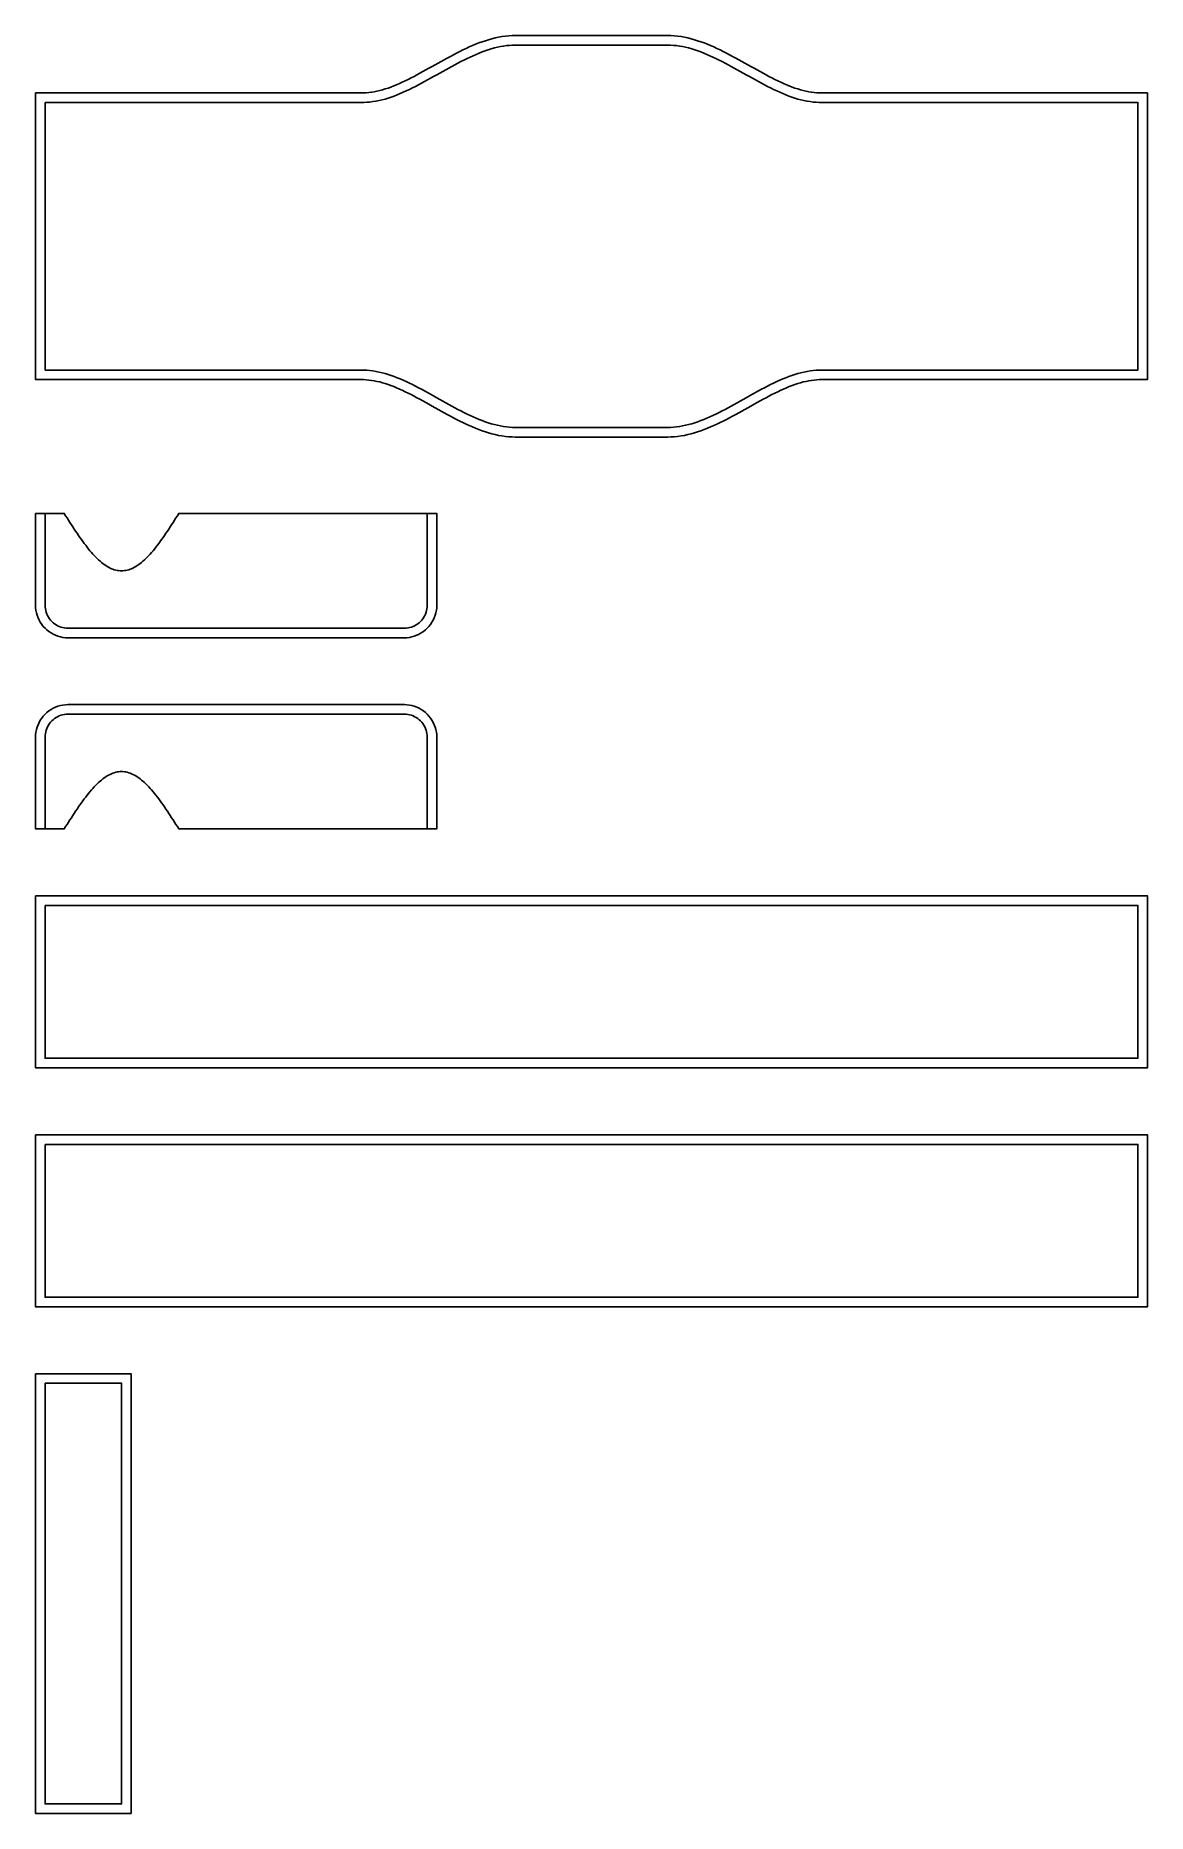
# Model space of a CAD drawing. Extents: x -0.2 to 28.9, y -46.2 to 0.2.
import ezdxf

# ---------------------------------------------------------------- set-up
doc = ezdxf.new("R2010")
doc.units = 0
doc.header["$MEASUREMENT"] = 0

msp = doc.modelspace()

# ---------------------------------------------------------------- linework, layer by layer
at = {"layer": '1_CUT'}
msp.add_lwpolyline([(-0.25, -1.25), (0.079, -1.25), (0.159, -1.25), (0.238, -1.25), (0.318, -1.25), (0.397, -1.25), (0.477, -1.25), (0.556, -1.25), (0.636, -1.25), (0.715, -1.25), (0.794, -1.25), (0.874, -1.25), (0.953, -1.25), (1.033, -1.25), (1.112, -1.25), (1.192, -1.25), (1.271, -1.25), (1.351, -1.25), (1.43, -1.25), (1.509, -1.25), (1.589, -1.25), (1.668, -1.25), (1.748, -1.25), (1.827, -1.25), (1.907, -1.25), (1.986, -1.25), (2.066, -1.25), (2.145, -1.25), (2.224, -1.25), (2.304, -1.25), (2.383, -1.25), (2.463, -1.25), (2.542, -1.25), (2.622, -1.25), (2.701, -1.25), (2.781, -1.25), (2.86, -1.25), (2.939, -1.25), (3.019, -1.25), (3.098, -1.25), (3.178, -1.25), (3.257, -1.25), (3.337, -1.25), (3.416, -1.25), (3.496, -1.25), (3.575, -1.25), (3.654, -1.25), (3.734, -1.25), (3.813, -1.25), (3.893, -1.25), (3.972, -1.25), (4.052, -1.25), (4.131, -1.25), (4.211, -1.25), (4.29, -1.25), (4.369, -1.25), (4.449, -1.25), (4.528, -1.25), (4.608, -1.25), (4.687, -1.25), (4.767, -1.25), (4.846, -1.25), (4.926, -1.25), (5.005, -1.25), (5.084, -1.25), (5.164, -1.25), (5.243, -1.25), (5.323, -1.25), (5.402, -1.25), (5.482, -1.25), (5.561, -1.25), (5.641, -1.25), (5.72, -1.25), (5.799, -1.25), (5.879, -1.25), (5.958, -1.25), (6.038, -1.25), (6.117, -1.25), (6.197, -1.25), (6.276, -1.25), (6.356, -1.25), (6.435, -1.25), (6.514, -1.25), (6.594, -1.25), (6.673, -1.25), (6.753, -1.25), (6.832, -1.25), (6.912, -1.25), (6.991, -1.25), (7.071, -1.25), (7.15, -1.25), (7.229, -1.25), (7.309, -1.25), (7.388, -1.25), (7.468, -1.25), (7.547, -1.25), (7.627, -1.25), (7.706, -1.25), (7.786, -1.25), (7.865, -1.25), (7.944, -1.25), (8.024, -1.25), (8.103, -1.25), (8.183, -1.25), (8.262, -1.25), (8.299, -1.25), (8.335, -1.25), (8.405, -1.246), (8.474, -1.24), (8.544, -1.232), (8.614, -1.22), (8.685, -1.206), (8.757, -1.189), (8.829, -1.169), (8.902, -1.147), (8.975, -1.123), (9.049, -1.096), (9.123, -1.068), (9.198, -1.037), (9.273, -1.005), (9.349, -0.971), (9.425, -0.935), (9.502, -0.897), (9.579, -0.859), (9.656, -0.819), (9.733, -0.778), (9.811, -0.736), (9.889, -0.693), (9.968, -0.649), (10.047, -0.605), (10.126, -0.561), (10.205, -0.516), (10.285, -0.472), (10.365, -0.427), (10.445, -0.382), (10.526, -0.338), (10.607, -0.294), (10.688, -0.251), (10.77, -0.209), (10.851, -0.167), (10.934, -0.126), (11.016, -0.087), (11.099, -0.049), (11.183, -0.012), (11.267, 0.022), (11.351, 0.056), (11.436, 0.087), (11.522, 0.116), (11.608, 0.142), (11.694, 0.167), (11.781, 0.188), (11.869, 0.207), (11.957, 0.222), (12.046, 0.235), (12.135, 0.244), (12.225, 0.249), (12.298, 0.25), (12.314, 0.25), (12.393, 0.25), (12.473, 0.25), (12.552, 0.25), (12.632, 0.25), (12.711, 0.25), (12.791, 0.25), (12.87, 0.25), (12.949, 0.25), (13.029, 0.25), (13.108, 0.25), (13.188, 0.25), (13.267, 0.25), (13.347, 0.25), (13.426, 0.25), (13.506, 0.25), (13.585, 0.25), (13.664, 0.25), (13.744, 0.25), (13.823, 0.25), (13.903, 0.25), (13.982, 0.25), (14.062, 0.25), (14.141, 0.25), (14.221, 0.25), (14.3, 0.25), (14.379, 0.25), (14.459, 0.25), (14.538, 0.25), (14.618, 0.25), (14.697, 0.25), (14.777, 0.25), (14.856, 0.25), (14.936, 0.25), (15.015, 0.25), (15.094, 0.25), (15.174, 0.25), (15.253, 0.25), (15.333, 0.25), (15.412, 0.25), (15.492, 0.25), (15.571, 0.25), (15.651, 0.25), (15.73, 0.25), (15.809, 0.25), (15.889, 0.25), (15.968, 0.25), (16.048, 0.25), (16.127, 0.25), (16.207, 0.25), (16.286, 0.25), (16.302, 0.25), (16.375, 0.249), (16.465, 0.244), (16.554, 0.235), (16.643, 0.222), (16.731, 0.207), (16.819, 0.188), (16.906, 0.167), (16.992, 0.142), (17.078, 0.116), (17.164, 0.087), (17.249, 0.056), (17.333, 0.022), (17.417, -0.012), (17.501, -0.049), (17.584, -0.087), (17.666, -0.126), (17.749, -0.167), (17.83, -0.209), (17.912, -0.251), (17.993, -0.294), (18.074, -0.338), (18.155, -0.382), (18.235, -0.427), (18.315, -0.472), (18.395, -0.516), (18.474, -0.561), (18.553, -0.605), (18.632, -0.649), (18.711, -0.693), (18.789, -0.736), (18.867, -0.778), (18.944, -0.819), (19.021, -0.859), (19.098, -0.897), (19.175, -0.935), (19.251, -0.971), (19.327, -1.005), (19.402, -1.037), (19.477, -1.068), (19.551, -1.096), (19.625, -1.123), (19.698, -1.147), (19.771, -1.169), (19.843, -1.189), (19.915, -1.206), (19.986, -1.22), (20.056, -1.232), (20.126, -1.24), (20.195, -1.246), (20.265, -1.25), (20.301, -1.25), (20.338, -1.25), (20.417, -1.25), (20.497, -1.25), (20.576, -1.25), (20.656, -1.25), (20.735, -1.25), (20.814, -1.25), (20.894, -1.25), (20.973, -1.25), (21.053, -1.25), (21.132, -1.25), (21.212, -1.25), (21.291, -1.25), (21.371, -1.25), (21.45, -1.25), (21.529, -1.25), (21.609, -1.25), (21.688, -1.25), (21.768, -1.25), (21.847, -1.25), (21.927, -1.25), (22.006, -1.25), (22.086, -1.25), (22.165, -1.25), (22.244, -1.25), (22.324, -1.25), (22.403, -1.25), (22.483, -1.25), (22.562, -1.25), (22.642, -1.25), (22.721, -1.25), (22.801, -1.25), (22.88, -1.25), (22.959, -1.25), (23.039, -1.25), (23.118, -1.25), (23.198, -1.25), (23.277, -1.25), (23.357, -1.25), (23.436, -1.25), (23.516, -1.25), (23.595, -1.25), (23.674, -1.25), (23.754, -1.25), (23.833, -1.25), (23.913, -1.25), (23.992, -1.25), (24.072, -1.25), (24.151, -1.25), (24.231, -1.25), (24.31, -1.25), (24.389, -1.25), (24.469, -1.25), (24.548, -1.25), (24.628, -1.25), (24.707, -1.25), (24.787, -1.25), (24.866, -1.25), (24.946, -1.25), (25.025, -1.25), (25.104, -1.25), (25.184, -1.25), (25.263, -1.25), (25.343, -1.25), (25.422, -1.25), (25.502, -1.25), (25.581, -1.25), (25.661, -1.25), (25.74, -1.25), (25.819, -1.25), (25.899, -1.25), (25.978, -1.25), (26.058, -1.25), (26.137, -1.25), (26.217, -1.25), (26.296, -1.25), (26.376, -1.25), (26.455, -1.25), (26.534, -1.25), (26.614, -1.25), (26.693, -1.25), (26.773, -1.25), (26.852, -1.25), (26.932, -1.25), (27.011, -1.25), (27.091, -1.25), (27.17, -1.25), (27.249, -1.25), (27.329, -1.25), (27.408, -1.25), (27.488, -1.25), (27.567, -1.25), (27.647, -1.25), (27.726, -1.25), (27.806, -1.25), (27.885, -1.25), (27.964, -1.25), (28.044, -1.25), (28.123, -1.25), (28.203, -1.25), (28.282, -1.25), (28.362, -1.25), (28.441, -1.25), (28.521, -1.25), (28.85, -1.25), (28.85, -8.75), (28.521, -8.75), (28.441, -8.75), (28.362, -8.75), (28.282, -8.75), (28.203, -8.75), (28.123, -8.75), (28.044, -8.75), (27.964, -8.75), (27.885, -8.75), (27.806, -8.75), (27.726, -8.75), (27.647, -8.75), (27.567, -8.75), (27.488, -8.75), (27.408, -8.75), (27.329, -8.75), (27.249, -8.75), (27.17, -8.75), (27.091, -8.75), (27.011, -8.75), (26.932, -8.75), (26.852, -8.75), (26.773, -8.75), (26.693, -8.75), (26.614, -8.75), (26.534, -8.75), (26.455, -8.75), (26.376, -8.75), (26.296, -8.75), (26.217, -8.75), (26.137, -8.75), (26.058, -8.75), (25.978, -8.75), (25.899, -8.75), (25.819, -8.75), (25.74, -8.75), (25.661, -8.75), (25.581, -8.75), (25.502, -8.75), (25.422, -8.75), (25.343, -8.75), (25.263, -8.75), (25.184, -8.75), (25.104, -8.75), (25.025, -8.75), (24.946, -8.75), (24.866, -8.75), (24.787, -8.75), (24.707, -8.75), (24.628, -8.75), (24.548, -8.75), (24.469, -8.75), (24.389, -8.75), (24.31, -8.75), (24.231, -8.75), (24.151, -8.75), (24.072, -8.75), (23.992, -8.75), (23.913, -8.75), (23.833, -8.75), (23.754, -8.75), (23.674, -8.75), (23.595, -8.75), (23.516, -8.75), (23.436, -8.75), (23.357, -8.75), (23.277, -8.75), (23.198, -8.75), (23.118, -8.75), (23.039, -8.75), (22.959, -8.75), (22.88, -8.75), (22.801, -8.75), (22.721, -8.75), (22.642, -8.75), (22.562, -8.75), (22.483, -8.75), (22.403, -8.75), (22.324, -8.75), (22.244, -8.75), (22.165, -8.75), (22.086, -8.75), (22.006, -8.75), (21.927, -8.75), (21.847, -8.75), (21.768, -8.75), (21.688, -8.75), (21.609, -8.75), (21.529, -8.75), (21.45, -8.75), (21.371, -8.75), (21.291, -8.75), (21.212, -8.75), (21.132, -8.75), (21.053, -8.75), (20.973, -8.75), (20.894, -8.75), (20.814, -8.75), (20.735, -8.75), (20.656, -8.75), (20.576, -8.75), (20.497, -8.75), (20.417, -8.75), (20.338, -8.75), (20.301, -8.75), (20.265, -8.75), (20.195, -8.754), (20.126, -8.76), (20.056, -8.768), (19.986, -8.78), (19.915, -8.794), (19.843, -8.811), (19.771, -8.831), (19.698, -8.853), (19.625, -8.877), (19.551, -8.904), (19.477, -8.932), (19.402, -8.963), (19.327, -8.995), (19.251, -9.029), (19.175, -9.065), (19.098, -9.103), (19.021, -9.141), (18.944, -9.181), (18.867, -9.222), (18.789, -9.264), (18.711, -9.307), (18.632, -9.351), (18.553, -9.395), (18.474, -9.439), (18.395, -9.484), (18.315, -9.528), (18.235, -9.573), (18.155, -9.618), (18.074, -9.662), (17.993, -9.706), (17.912, -9.749), (17.83, -9.791), (17.749, -9.833), (17.666, -9.874), (17.584, -9.913), (17.501, -9.951), (17.417, -9.988), (17.333, -10.022), (17.249, -10.056), (17.164, -10.087), (17.078, -10.116), (16.992, -10.142), (16.906, -10.167), (16.819, -10.188), (16.731, -10.207), (16.643, -10.222), (16.554, -10.235), (16.465, -10.244), (16.375, -10.249), (16.302, -10.25), (16.286, -10.25), (16.207, -10.25), (16.127, -10.25), (16.048, -10.25), (15.968, -10.25), (15.889, -10.25), (15.809, -10.25), (15.73, -10.25), (15.651, -10.25), (15.571, -10.25), (15.492, -10.25), (15.412, -10.25), (15.333, -10.25), (15.253, -10.25), (15.174, -10.25), (15.094, -10.25), (15.015, -10.25), (14.936, -10.25), (14.856, -10.25), (14.777, -10.25), (14.697, -10.25), (14.618, -10.25), (14.538, -10.25), (14.459, -10.25), (14.379, -10.25), (14.3, -10.25), (14.221, -10.25), (14.141, -10.25), (14.062, -10.25), (13.982, -10.25), (13.903, -10.25), (13.823, -10.25), (13.744, -10.25), (13.664, -10.25), (13.585, -10.25), (13.506, -10.25), (13.426, -10.25), (13.347, -10.25), (13.267, -10.25), (13.188, -10.25), (13.108, -10.25), (13.029, -10.25), (12.949, -10.25), (12.87, -10.25), (12.791, -10.25), (12.711, -10.25), (12.632, -10.25), (12.552, -10.25), (12.473, -10.25), (12.393, -10.25), (12.314, -10.25), (12.298, -10.25), (12.225, -10.249), (12.135, -10.244), (12.046, -10.235), (11.957, -10.222), (11.869, -10.207), (11.781, -10.188), (11.694, -10.167), (11.608, -10.142), (11.522, -10.116), (11.436, -10.087), (11.351, -10.056), (11.267, -10.022), (11.183, -9.988), (11.099, -9.951), (11.016, -9.913), (10.934, -9.874), (10.851, -9.833), (10.77, -9.791), (10.688, -9.749), (10.607, -9.706), (10.526, -9.662), (10.445, -9.618), (10.365, -9.573), (10.285, -9.528), (10.205, -9.484), (10.126, -9.439), (10.047, -9.395), (9.968, -9.351), (9.889, -9.307), (9.811, -9.264), (9.733, -9.222), (9.656, -9.181), (9.579, -9.141), (9.502, -9.103), (9.425, -9.065), (9.349, -9.029), (9.273, -8.995), (9.198, -8.963), (9.123, -8.932), (9.049, -8.904), (8.975, -8.877), (8.902, -8.853), (8.829, -8.831), (8.757, -8.811), (8.685, -8.794), (8.614, -8.78), (8.544, -8.768), (8.474, -8.76), (8.405, -8.754), (8.335, -8.75), (8.299, -8.75), (8.262, -8.75), (8.183, -8.75), (8.103, -8.75), (8.024, -8.75), (7.944, -8.75), (7.865, -8.75), (7.786, -8.75), (7.706, -8.75), (7.627, -8.75), (7.547, -8.75), (7.468, -8.75), (7.388, -8.75), (7.309, -8.75), (7.229, -8.75), (7.15, -8.75), (7.071, -8.75), (6.991, -8.75), (6.912, -8.75), (6.832, -8.75), (6.753, -8.75), (6.673, -8.75), (6.594, -8.75), (6.514, -8.75), (6.435, -8.75), (6.356, -8.75), (6.276, -8.75), (6.197, -8.75), (6.117, -8.75), (6.038, -8.75), (5.958, -8.75), (5.879, -8.75), (5.799, -8.75), (5.72, -8.75), (5.641, -8.75), (5.561, -8.75), (5.482, -8.75), (5.402, -8.75), (5.323, -8.75), (5.243, -8.75), (5.164, -8.75), (5.084, -8.75), (5.005, -8.75), (4.926, -8.75), (4.846, -8.75), (4.767, -8.75), (4.687, -8.75), (4.608, -8.75), (4.528, -8.75), (4.449, -8.75), (4.369, -8.75), (4.29, -8.75), (4.211, -8.75), (4.131, -8.75), (4.052, -8.75), (3.972, -8.75), (3.893, -8.75), (3.813, -8.75), (3.734, -8.75), (3.654, -8.75), (3.575, -8.75), (3.496, -8.75), (3.416, -8.75), (3.337, -8.75), (3.257, -8.75), (3.178, -8.75), (3.098, -8.75), (3.019, -8.75), (2.939, -8.75), (2.86, -8.75), (2.781, -8.75), (2.701, -8.75), (2.622, -8.75), (2.542, -8.75), (2.463, -8.75), (2.383, -8.75), (2.304, -8.75), (2.224, -8.75), (2.145, -8.75), (2.066, -8.75), (1.986, -8.75), (1.907, -8.75), (1.827, -8.75), (1.748, -8.75), (1.668, -8.75), (1.589, -8.75), (1.509, -8.75), (1.43, -8.75), (1.351, -8.75), (1.271, -8.75), (1.192, -8.75), (1.112, -8.75), (1.033, -8.75), (0.953, -8.75), (0.874, -8.75), (0.794, -8.75), (0.715, -8.75), (0.636, -8.75), (0.556, -8.75), (0.477, -8.75), (0.397, -8.75), (0.318, -8.75), (0.238, -8.75), (0.159, -8.75), (0.079, -8.75), (-0.25, -8.75)], close=True, dxfattribs=at)
at = {"layer": '1_SEAM'}
msp.add_lwpolyline([(0, -1.5), (0.079, -1.5), (0.159, -1.5), (0.238, -1.5), (0.318, -1.5), (0.397, -1.5), (0.477, -1.5), (0.556, -1.5), (0.636, -1.5), (0.715, -1.5), (0.794, -1.5), (0.874, -1.5), (0.953, -1.5), (1.033, -1.5), (1.112, -1.5), (1.192, -1.5), (1.271, -1.5), (1.351, -1.5), (1.43, -1.5), (1.509, -1.5), (1.589, -1.5), (1.668, -1.5), (1.748, -1.5), (1.827, -1.5), (1.907, -1.5), (1.986, -1.5), (2.066, -1.5), (2.145, -1.5), (2.224, -1.5), (2.304, -1.5), (2.383, -1.5), (2.463, -1.5), (2.542, -1.5), (2.622, -1.5), (2.701, -1.5), (2.781, -1.5), (2.86, -1.5), (2.939, -1.5), (3.019, -1.5), (3.098, -1.5), (3.178, -1.5), (3.257, -1.5), (3.337, -1.5), (3.416, -1.5), (3.496, -1.5), (3.575, -1.5), (3.654, -1.5), (3.734, -1.5), (3.813, -1.5), (3.893, -1.5), (3.972, -1.5), (4.052, -1.5), (4.131, -1.5), (4.211, -1.5), (4.29, -1.5), (4.369, -1.5), (4.449, -1.5), (4.528, -1.5), (4.608, -1.5), (4.687, -1.5), (4.767, -1.5), (4.846, -1.5), (4.926, -1.5), (5.005, -1.5), (5.084, -1.5), (5.164, -1.5), (5.243, -1.5), (5.323, -1.5), (5.402, -1.5), (5.482, -1.5), (5.561, -1.5), (5.641, -1.5), (5.72, -1.5), (5.799, -1.5), (5.879, -1.5), (5.958, -1.5), (6.038, -1.5), (6.117, -1.5), (6.197, -1.5), (6.276, -1.5), (6.356, -1.5), (6.435, -1.5), (6.514, -1.5), (6.594, -1.5), (6.673, -1.5), (6.753, -1.5), (6.832, -1.5), (6.912, -1.5), (6.991, -1.5), (7.071, -1.5), (7.15, -1.5), (7.229, -1.5), (7.309, -1.5), (7.388, -1.5), (7.468, -1.5), (7.547, -1.5), (7.627, -1.5), (7.706, -1.5), (7.786, -1.5), (7.865, -1.5), (7.944, -1.5), (8.024, -1.5), (8.103, -1.5), (8.183, -1.5), (8.262, -1.5), (8.3, -1.5), (8.342, -1.5), (8.421, -1.496), (8.501, -1.489), (8.58, -1.479), (8.659, -1.466), (8.739, -1.45), (8.818, -1.431), (8.898, -1.41), (8.977, -1.386), (9.057, -1.359), (9.136, -1.331), (9.216, -1.3), (9.295, -1.268), (9.374, -1.233), (9.454, -1.198), (9.533, -1.16), (9.613, -1.121), (9.692, -1.081), (9.772, -1.04), (9.851, -0.998), (9.931, -0.955), (10.01, -0.912), (10.089, -0.868), (10.169, -0.824), (10.248, -0.779), (10.328, -0.734), (10.407, -0.69), (10.487, -0.645), (10.566, -0.601), (10.646, -0.558), (10.725, -0.515), (10.804, -0.472), (10.884, -0.431), (10.963, -0.391), (11.043, -0.351), (11.122, -0.314), (11.202, -0.277), (11.281, -0.242), (11.361, -0.209), (11.44, -0.178), (11.519, -0.149), (11.599, -0.122), (11.678, -0.097), (11.758, -0.075), (11.837, -0.056), (11.917, -0.039), (11.996, -0.025), (12.076, -0.014), (12.155, -0.006), (12.234, -0.001), (12.3, 0), (12.314, 0), (12.393, 0), (12.473, 0), (12.552, 0), (12.632, 0), (12.711, 0), (12.791, 0), (12.87, 0), (12.949, 0), (13.029, 0), (13.108, 0), (13.188, 0), (13.267, 0), (13.347, 0), (13.426, 0), (13.506, 0), (13.585, 0), (13.664, 0), (13.744, 0), (13.823, 0), (13.903, 0), (13.982, 0), (14.062, 0), (14.141, 0), (14.221, 0), (14.3, 0), (14.379, 0), (14.459, 0), (14.538, 0), (14.618, 0), (14.697, 0), (14.777, 0), (14.856, 0), (14.936, 0), (15.015, 0), (15.094, 0), (15.174, 0), (15.253, 0), (15.333, 0), (15.412, 0), (15.492, 0), (15.571, 0), (15.651, 0), (15.73, 0), (15.809, 0), (15.889, 0), (15.968, 0), (16.048, 0), (16.127, 0), (16.207, 0), (16.286, 0), (16.3, 0), (16.366, -0.001), (16.445, -0.006), (16.524, -0.014), (16.604, -0.025), (16.683, -0.039), (16.763, -0.056), (16.842, -0.075), (16.922, -0.097), (17.001, -0.122), (17.081, -0.149), (17.16, -0.178), (17.239, -0.209), (17.319, -0.242), (17.398, -0.277), (17.478, -0.314), (17.557, -0.351), (17.637, -0.391), (17.716, -0.431), (17.796, -0.472), (17.875, -0.515), (17.954, -0.558), (18.034, -0.601), (18.113, -0.645), (18.193, -0.69), (18.272, -0.734), (18.352, -0.779), (18.431, -0.824), (18.511, -0.868), (18.59, -0.912), (18.669, -0.955), (18.749, -0.998), (18.828, -1.04), (18.908, -1.081), (18.987, -1.121), (19.067, -1.16), (19.146, -1.198), (19.226, -1.233), (19.305, -1.268), (19.384, -1.3), (19.464, -1.331), (19.543, -1.359), (19.623, -1.386), (19.702, -1.41), (19.782, -1.431), (19.861, -1.45), (19.941, -1.466), (20.02, -1.479), (20.099, -1.489), (20.179, -1.496), (20.258, -1.5), (20.3, -1.5), (20.338, -1.5), (20.417, -1.5), (20.497, -1.5), (20.576, -1.5), (20.656, -1.5), (20.735, -1.5), (20.814, -1.5), (20.894, -1.5), (20.973, -1.5), (21.053, -1.5), (21.132, -1.5), (21.212, -1.5), (21.291, -1.5), (21.371, -1.5), (21.45, -1.5), (21.529, -1.5), (21.609, -1.5), (21.688, -1.5), (21.768, -1.5), (21.847, -1.5), (21.927, -1.5), (22.006, -1.5), (22.086, -1.5), (22.165, -1.5), (22.244, -1.5), (22.324, -1.5), (22.403, -1.5), (22.483, -1.5), (22.562, -1.5), (22.642, -1.5), (22.721, -1.5), (22.801, -1.5), (22.88, -1.5), (22.959, -1.5), (23.039, -1.5), (23.118, -1.5), (23.198, -1.5), (23.277, -1.5), (23.357, -1.5), (23.436, -1.5), (23.516, -1.5), (23.595, -1.5), (23.674, -1.5), (23.754, -1.5), (23.833, -1.5), (23.913, -1.5), (23.992, -1.5), (24.072, -1.5), (24.151, -1.5), (24.231, -1.5), (24.31, -1.5), (24.389, -1.5), (24.469, -1.5), (24.548, -1.5), (24.628, -1.5), (24.707, -1.5), (24.787, -1.5), (24.866, -1.5), (24.946, -1.5), (25.025, -1.5), (25.104, -1.5), (25.184, -1.5), (25.263, -1.5), (25.343, -1.5), (25.422, -1.5), (25.502, -1.5), (25.581, -1.5), (25.661, -1.5), (25.74, -1.5), (25.819, -1.5), (25.899, -1.5), (25.978, -1.5), (26.058, -1.5), (26.137, -1.5), (26.217, -1.5), (26.296, -1.5), (26.376, -1.5), (26.455, -1.5), (26.534, -1.5), (26.614, -1.5), (26.693, -1.5), (26.773, -1.5), (26.852, -1.5), (26.932, -1.5), (27.011, -1.5), (27.091, -1.5), (27.17, -1.5), (27.249, -1.5), (27.329, -1.5), (27.408, -1.5), (27.488, -1.5), (27.567, -1.5), (27.647, -1.5), (27.726, -1.5), (27.806, -1.5), (27.885, -1.5), (27.964, -1.5), (28.044, -1.5), (28.123, -1.5), (28.203, -1.5), (28.282, -1.5), (28.362, -1.5), (28.441, -1.5), (28.521, -1.5), (28.6, -1.5), (28.6, -8.5), (28.521, -8.5), (28.441, -8.5), (28.362, -8.5), (28.282, -8.5), (28.203, -8.5), (28.123, -8.5), (28.044, -8.5), (27.964, -8.5), (27.885, -8.5), (27.806, -8.5), (27.726, -8.5), (27.647, -8.5), (27.567, -8.5), (27.488, -8.5), (27.408, -8.5), (27.329, -8.5), (27.249, -8.5), (27.17, -8.5), (27.091, -8.5), (27.011, -8.5), (26.932, -8.5), (26.852, -8.5), (26.773, -8.5), (26.693, -8.5), (26.614, -8.5), (26.534, -8.5), (26.455, -8.5), (26.376, -8.5), (26.296, -8.5), (26.217, -8.5), (26.137, -8.5), (26.058, -8.5), (25.978, -8.5), (25.899, -8.5), (25.819, -8.5), (25.74, -8.5), (25.661, -8.5), (25.581, -8.5), (25.502, -8.5), (25.422, -8.5), (25.343, -8.5), (25.263, -8.5), (25.184, -8.5), (25.104, -8.5), (25.025, -8.5), (24.946, -8.5), (24.866, -8.5), (24.787, -8.5), (24.707, -8.5), (24.628, -8.5), (24.548, -8.5), (24.469, -8.5), (24.389, -8.5), (24.31, -8.5), (24.231, -8.5), (24.151, -8.5), (24.072, -8.5), (23.992, -8.5), (23.913, -8.5), (23.833, -8.5), (23.754, -8.5), (23.674, -8.5), (23.595, -8.5), (23.516, -8.5), (23.436, -8.5), (23.357, -8.5), (23.277, -8.5), (23.198, -8.5), (23.118, -8.5), (23.039, -8.5), (22.959, -8.5), (22.88, -8.5), (22.801, -8.5), (22.721, -8.5), (22.642, -8.5), (22.562, -8.5), (22.483, -8.5), (22.403, -8.5), (22.324, -8.5), (22.244, -8.5), (22.165, -8.5), (22.086, -8.5), (22.006, -8.5), (21.927, -8.5), (21.847, -8.5), (21.768, -8.5), (21.688, -8.5), (21.609, -8.5), (21.529, -8.5), (21.45, -8.5), (21.371, -8.5), (21.291, -8.5), (21.212, -8.5), (21.132, -8.5), (21.053, -8.5), (20.973, -8.5), (20.894, -8.5), (20.814, -8.5), (20.735, -8.5), (20.656, -8.5), (20.576, -8.5), (20.497, -8.5), (20.417, -8.5), (20.338, -8.5), (20.3, -8.5), (20.258, -8.5), (20.179, -8.504), (20.099, -8.511), (20.02, -8.521), (19.941, -8.534), (19.861, -8.55), (19.782, -8.569), (19.702, -8.59), (19.623, -8.614), (19.543, -8.641), (19.464, -8.669), (19.384, -8.7), (19.305, -8.732), (19.226, -8.767), (19.146, -8.802), (19.067, -8.84), (18.987, -8.879), (18.908, -8.919), (18.828, -8.96), (18.749, -9.002), (18.669, -9.045), (18.59, -9.088), (18.511, -9.132), (18.431, -9.176), (18.352, -9.221), (18.272, -9.266), (18.193, -9.31), (18.113, -9.355), (18.034, -9.399), (17.954, -9.442), (17.875, -9.485), (17.796, -9.528), (17.716, -9.569), (17.637, -9.609), (17.557, -9.649), (17.478, -9.686), (17.398, -9.723), (17.319, -9.758), (17.239, -9.791), (17.16, -9.822), (17.081, -9.851), (17.001, -9.878), (16.922, -9.903), (16.842, -9.925), (16.763, -9.944), (16.683, -9.961), (16.604, -9.975), (16.524, -9.986), (16.445, -9.994), (16.366, -9.999), (16.3, -10), (16.286, -10), (16.207, -10), (16.127, -10), (16.048, -10), (15.968, -10), (15.889, -10), (15.809, -10), (15.73, -10), (15.651, -10), (15.571, -10), (15.492, -10), (15.412, -10), (15.333, -10), (15.253, -10), (15.174, -10), (15.094, -10), (15.015, -10), (14.936, -10), (14.856, -10), (14.777, -10), (14.697, -10), (14.618, -10), (14.538, -10), (14.459, -10), (14.379, -10), (14.3, -10), (14.221, -10), (14.141, -10), (14.062, -10), (13.982, -10), (13.903, -10), (13.823, -10), (13.744, -10), (13.664, -10), (13.585, -10), (13.506, -10), (13.426, -10), (13.347, -10), (13.267, -10), (13.188, -10), (13.108, -10), (13.029, -10), (12.949, -10), (12.87, -10), (12.791, -10), (12.711, -10), (12.632, -10), (12.552, -10), (12.473, -10), (12.393, -10), (12.314, -10), (12.3, -10), (12.234, -9.999), (12.155, -9.994), (12.076, -9.986), (11.996, -9.975), (11.917, -9.961), (11.837, -9.944), (11.758, -9.925), (11.678, -9.903), (11.599, -9.878), (11.519, -9.851), (11.44, -9.822), (11.361, -9.791), (11.281, -9.758), (11.202, -9.723), (11.122, -9.686), (11.043, -9.649), (10.963, -9.609), (10.884, -9.569), (10.804, -9.528), (10.725, -9.485), (10.646, -9.442), (10.566, -9.399), (10.487, -9.355), (10.407, -9.31), (10.328, -9.266), (10.248, -9.221), (10.169, -9.176), (10.089, -9.132), (10.01, -9.088), (9.931, -9.045), (9.851, -9.002), (9.772, -8.96), (9.692, -8.919), (9.613, -8.879), (9.533, -8.84), (9.454, -8.802), (9.374, -8.767), (9.295, -8.732), (9.216, -8.7), (9.136, -8.669), (9.057, -8.641), (8.977, -8.614), (8.898, -8.59), (8.818, -8.569), (8.739, -8.55), (8.659, -8.534), (8.58, -8.521), (8.501, -8.511), (8.421, -8.504), (8.342, -8.5), (8.3, -8.5), (8.262, -8.5), (8.183, -8.5), (8.103, -8.5), (8.024, -8.5), (7.944, -8.5), (7.865, -8.5), (7.786, -8.5), (7.706, -8.5), (7.627, -8.5), (7.547, -8.5), (7.468, -8.5), (7.388, -8.5), (7.309, -8.5), (7.229, -8.5), (7.15, -8.5), (7.071, -8.5), (6.991, -8.5), (6.912, -8.5), (6.832, -8.5), (6.753, -8.5), (6.673, -8.5), (6.594, -8.5), (6.514, -8.5), (6.435, -8.5), (6.356, -8.5), (6.276, -8.5), (6.197, -8.5), (6.117, -8.5), (6.038, -8.5), (5.958, -8.5), (5.879, -8.5), (5.799, -8.5), (5.72, -8.5), (5.641, -8.5), (5.561, -8.5), (5.482, -8.5), (5.402, -8.5), (5.323, -8.5), (5.243, -8.5), (5.164, -8.5), (5.084, -8.5), (5.005, -8.5), (4.926, -8.5), (4.846, -8.5), (4.767, -8.5), (4.687, -8.5), (4.608, -8.5), (4.528, -8.5), (4.449, -8.5), (4.369, -8.5), (4.29, -8.5), (4.211, -8.5), (4.131, -8.5), (4.052, -8.5), (3.972, -8.5), (3.893, -8.5), (3.813, -8.5), (3.734, -8.5), (3.654, -8.5), (3.575, -8.5), (3.496, -8.5), (3.416, -8.5), (3.337, -8.5), (3.257, -8.5), (3.178, -8.5), (3.098, -8.5), (3.019, -8.5), (2.939, -8.5), (2.86, -8.5), (2.781, -8.5), (2.701, -8.5), (2.622, -8.5), (2.542, -8.5), (2.463, -8.5), (2.383, -8.5), (2.304, -8.5), (2.224, -8.5), (2.145, -8.5), (2.066, -8.5), (1.986, -8.5), (1.907, -8.5), (1.827, -8.5), (1.748, -8.5), (1.668, -8.5), (1.589, -8.5), (1.509, -8.5), (1.43, -8.5), (1.351, -8.5), (1.271, -8.5), (1.192, -8.5), (1.112, -8.5), (1.033, -8.5), (0.953, -8.5), (0.874, -8.5), (0.794, -8.5), (0.715, -8.5), (0.636, -8.5), (0.556, -8.5), (0.477, -8.5), (0.397, -8.5), (0.318, -8.5), (0.238, -8.5), (0.159, -8.5), (0.079, -8.5), (0, -8.5)], close=True, dxfattribs=at)
at = {"layer": '2a_CUT'}
msp.add_lwpolyline([(-0.25, -12.25), (0.5, -12.25), (0.537, -12.309), (0.575, -12.368), (0.613, -12.426), (0.65, -12.485), (0.688, -12.543), (0.725, -12.6), (0.762, -12.657), (0.8, -12.714), (0.838, -12.769), (0.875, -12.824), (0.912, -12.878), (0.95, -12.931), (0.988, -12.983), (1.025, -13.034), (1.062, -13.083), (1.1, -13.132), (1.137, -13.179), (1.175, -13.224), (1.212, -13.268), (1.25, -13.311), (1.288, -13.351), (1.325, -13.391), (1.363, -13.428), (1.4, -13.464), (1.438, -13.497), (1.475, -13.529), (1.512, -13.559), (1.55, -13.587), (1.587, -13.612), (1.625, -13.636), (1.663, -13.657), (1.7, -13.677), (1.738, -13.694), (1.775, -13.709), (1.812, -13.721), (1.85, -13.732), (1.887, -13.74), (1.925, -13.745), (1.962, -13.749), (2, -13.75), (2.038, -13.749), (2.075, -13.745), (2.112, -13.74), (2.15, -13.732), (2.188, -13.721), (2.225, -13.709), (2.263, -13.694), (2.3, -13.677), (2.337, -13.657), (2.375, -13.636), (2.413, -13.612), (2.45, -13.587), (2.487, -13.559), (2.525, -13.529), (2.562, -13.497), (2.6, -13.464), (2.638, -13.428), (2.675, -13.391), (2.712, -13.351), (2.75, -13.311), (2.788, -13.268), (2.825, -13.224), (2.862, -13.179), (2.9, -13.132), (2.938, -13.083), (2.975, -13.034), (3.013, -12.983), (3.05, -12.931), (3.087, -12.878), (3.125, -12.824), (3.163, -12.769), (3.2, -12.714), (3.237, -12.657), (3.275, -12.6), (3.312, -12.543), (3.35, -12.485), (3.388, -12.426), (3.425, -12.368), (3.462, -12.309), (3.5, -12.25), (10.25, -12.25), (10.25, -14.655), (10.248, -14.717), (10.24, -14.783), (10.227, -14.848), (10.209, -14.913), (10.185, -14.975), (10.158, -15.036), (10.125, -15.094), (10.088, -15.15), (10.046, -15.202), (10.001, -15.251), (9.952, -15.296), (9.9, -15.338), (9.844, -15.375), (9.786, -15.408), (9.725, -15.435), (9.663, -15.459), (9.598, -15.477), (9.533, -15.49), (9.467, -15.498), (9.405, -15.5), (0.595, -15.5), (0.533, -15.498), (0.467, -15.49), (0.402, -15.477), (0.337, -15.459), (0.275, -15.435), (0.214, -15.408), (0.156, -15.375), (0.1, -15.338), (0.048, -15.296), (-0.001, -15.251), (-0.046, -15.202), (-0.088, -15.15), (-0.125, -15.094), (-0.158, -15.036), (-0.185, -14.975), (-0.209, -14.913), (-0.227, -14.848), (-0.24, -14.783), (-0.248, -14.717), (-0.25, -14.655)], close=True, dxfattribs=at)
at = {"layer": '2a_SEAM'}
msp.add_lwpolyline([(0, -12.25), (0.5, -12.25), (0.537, -12.309), (0.575, -12.368), (0.613, -12.426), (0.65, -12.485), (0.688, -12.543), (0.725, -12.6), (0.762, -12.657), (0.8, -12.714), (0.838, -12.769), (0.875, -12.824), (0.912, -12.878), (0.95, -12.931), (0.988, -12.983), (1.025, -13.034), (1.062, -13.083), (1.1, -13.132), (1.137, -13.179), (1.175, -13.224), (1.212, -13.268), (1.25, -13.311), (1.288, -13.351), (1.325, -13.391), (1.363, -13.428), (1.4, -13.464), (1.438, -13.497), (1.475, -13.529), (1.512, -13.559), (1.55, -13.587), (1.587, -13.612), (1.625, -13.636), (1.663, -13.657), (1.7, -13.677), (1.738, -13.694), (1.775, -13.709), (1.812, -13.721), (1.85, -13.732), (1.887, -13.74), (1.925, -13.745), (1.962, -13.749), (2, -13.75), (2.038, -13.749), (2.075, -13.745), (2.112, -13.74), (2.15, -13.732), (2.188, -13.721), (2.225, -13.709), (2.263, -13.694), (2.3, -13.677), (2.337, -13.657), (2.375, -13.636), (2.413, -13.612), (2.45, -13.587), (2.487, -13.559), (2.525, -13.529), (2.562, -13.497), (2.6, -13.464), (2.638, -13.428), (2.675, -13.391), (2.712, -13.351), (2.75, -13.311), (2.788, -13.268), (2.825, -13.224), (2.862, -13.179), (2.9, -13.132), (2.938, -13.083), (2.975, -13.034), (3.013, -12.983), (3.05, -12.931), (3.087, -12.878), (3.125, -12.824), (3.163, -12.769), (3.2, -12.714), (3.237, -12.657), (3.275, -12.6), (3.312, -12.543), (3.35, -12.485), (3.388, -12.426), (3.425, -12.368), (3.462, -12.309), (3.5, -12.25), (10, -12.25), (10, -14.65), (9.998, -14.697), (9.993, -14.744), (9.983, -14.79), (9.971, -14.835), (9.954, -14.88), (9.935, -14.922), (9.912, -14.963), (9.885, -15.003), (9.856, -15.04), (9.824, -15.074), (9.79, -15.106), (9.753, -15.135), (9.713, -15.162), (9.672, -15.185), (9.63, -15.204), (9.585, -15.221), (9.54, -15.233), (9.494, -15.243), (9.447, -15.248), (9.4, -15.25), (0.6, -15.25), (0.553, -15.248), (0.506, -15.243), (0.46, -15.233), (0.415, -15.221), (0.37, -15.204), (0.328, -15.185), (0.287, -15.162), (0.247, -15.135), (0.21, -15.106), (0.176, -15.074), (0.144, -15.04), (0.115, -15.003), (0.088, -14.963), (0.065, -14.922), (0.046, -14.88), (0.029, -14.835), (0.017, -14.79), (0.007, -14.744), (0.002, -14.697), (0, -14.65)], close=True, dxfattribs=at)
at = {"layer": '2b_CUT'}
msp.add_lwpolyline([(-0.25, -18.095), (-0.248, -18.033), (-0.24, -17.967), (-0.227, -17.902), (-0.209, -17.837), (-0.185, -17.775), (-0.158, -17.714), (-0.125, -17.656), (-0.088, -17.6), (-0.046, -17.548), (-0.001, -17.499), (0.048, -17.454), (0.1, -17.412), (0.156, -17.375), (0.214, -17.342), (0.275, -17.315), (0.337, -17.291), (0.402, -17.273), (0.467, -17.26), (0.533, -17.252), (0.595, -17.25), (9.405, -17.25), (9.467, -17.252), (9.533, -17.26), (9.598, -17.273), (9.663, -17.291), (9.725, -17.315), (9.786, -17.342), (9.844, -17.375), (9.9, -17.412), (9.952, -17.454), (10.001, -17.499), (10.046, -17.548), (10.088, -17.6), (10.125, -17.656), (10.158, -17.714), (10.185, -17.775), (10.209, -17.837), (10.227, -17.902), (10.24, -17.967), (10.248, -18.033), (10.25, -18.095), (10.25, -20.5), (3.5, -20.5), (3.462, -20.441), (3.425, -20.382), (3.388, -20.324), (3.35, -20.265), (3.312, -20.207), (3.275, -20.15), (3.237, -20.093), (3.2, -20.036), (3.163, -19.981), (3.125, -19.926), (3.087, -19.872), (3.05, -19.819), (3.013, -19.767), (2.975, -19.716), (2.938, -19.667), (2.9, -19.618), (2.862, -19.571), (2.825, -19.526), (2.788, -19.482), (2.75, -19.439), (2.712, -19.399), (2.675, -19.359), (2.638, -19.322), (2.6, -19.286), (2.562, -19.253), (2.525, -19.221), (2.487, -19.191), (2.45, -19.163), (2.413, -19.138), (2.375, -19.114), (2.337, -19.093), (2.3, -19.073), (2.263, -19.056), (2.225, -19.041), (2.188, -19.029), (2.15, -19.018), (2.112, -19.01), (2.075, -19.005), (2.038, -19.001), (2, -19), (1.962, -19.001), (1.925, -19.005), (1.887, -19.01), (1.85, -19.018), (1.812, -19.029), (1.775, -19.041), (1.738, -19.056), (1.7, -19.073), (1.663, -19.093), (1.625, -19.114), (1.587, -19.138), (1.55, -19.163), (1.512, -19.191), (1.475, -19.221), (1.438, -19.253), (1.4, -19.286), (1.363, -19.322), (1.325, -19.359), (1.288, -19.399), (1.25, -19.439), (1.212, -19.482), (1.175, -19.526), (1.137, -19.571), (1.1, -19.618), (1.062, -19.667), (1.025, -19.716), (0.988, -19.767), (0.95, -19.819), (0.912, -19.872), (0.875, -19.926), (0.838, -19.981), (0.8, -20.036), (0.762, -20.093), (0.725, -20.15), (0.688, -20.207), (0.65, -20.265), (0.613, -20.324), (0.575, -20.382), (0.537, -20.441), (0.5, -20.5), (-0.25, -20.5)], close=True, dxfattribs=at)
at = {"layer": '2b_SEAM'}
msp.add_lwpolyline([(0, -18.1), (0.002, -18.053), (0.007, -18.006), (0.017, -17.96), (0.029, -17.915), (0.046, -17.87), (0.065, -17.828), (0.088, -17.787), (0.115, -17.747), (0.144, -17.71), (0.176, -17.676), (0.21, -17.644), (0.247, -17.615), (0.287, -17.588), (0.328, -17.565), (0.37, -17.546), (0.415, -17.529), (0.46, -17.517), (0.506, -17.507), (0.553, -17.502), (0.6, -17.5), (9.4, -17.5), (9.447, -17.502), (9.494, -17.507), (9.54, -17.517), (9.585, -17.529), (9.63, -17.546), (9.672, -17.565), (9.713, -17.588), (9.753, -17.615), (9.79, -17.644), (9.824, -17.676), (9.856, -17.71), (9.885, -17.747), (9.912, -17.787), (9.935, -17.828), (9.954, -17.87), (9.971, -17.915), (9.983, -17.96), (9.993, -18.006), (9.998, -18.053), (10, -18.1), (10, -20.5), (3.5, -20.5), (3.462, -20.441), (3.425, -20.382), (3.388, -20.324), (3.35, -20.265), (3.312, -20.207), (3.275, -20.15), (3.237, -20.093), (3.2, -20.036), (3.163, -19.981), (3.125, -19.926), (3.087, -19.872), (3.05, -19.819), (3.013, -19.767), (2.975, -19.716), (2.938, -19.667), (2.9, -19.618), (2.862, -19.571), (2.825, -19.526), (2.788, -19.482), (2.75, -19.439), (2.712, -19.399), (2.675, -19.359), (2.638, -19.322), (2.6, -19.286), (2.562, -19.253), (2.525, -19.221), (2.487, -19.191), (2.45, -19.163), (2.413, -19.138), (2.375, -19.114), (2.337, -19.093), (2.3, -19.073), (2.263, -19.056), (2.225, -19.041), (2.188, -19.029), (2.15, -19.018), (2.112, -19.01), (2.075, -19.005), (2.038, -19.001), (2, -19), (1.962, -19.001), (1.925, -19.005), (1.887, -19.01), (1.85, -19.018), (1.812, -19.029), (1.775, -19.041), (1.738, -19.056), (1.7, -19.073), (1.663, -19.093), (1.625, -19.114), (1.587, -19.138), (1.55, -19.163), (1.512, -19.191), (1.475, -19.221), (1.438, -19.253), (1.4, -19.286), (1.363, -19.322), (1.325, -19.359), (1.288, -19.399), (1.25, -19.439), (1.212, -19.482), (1.175, -19.526), (1.137, -19.571), (1.1, -19.618), (1.062, -19.667), (1.025, -19.716), (0.988, -19.767), (0.95, -19.819), (0.912, -19.872), (0.875, -19.926), (0.838, -19.981), (0.8, -20.036), (0.762, -20.093), (0.725, -20.15), (0.688, -20.207), (0.65, -20.265), (0.613, -20.324), (0.575, -20.382), (0.537, -20.441), (0.5, -20.5), (0, -20.5)], close=True, dxfattribs=at)
at = {"layer": '3-bottom_CUT'}
msp.add_lwpolyline([(-0.25, -28.5), (28.85, -28.5), (28.85, -33), (-0.25, -33)], close=True, dxfattribs=at)
at = {"layer": '3-bottom_SEAM'}
msp.add_lwpolyline([(0, -28.75), (28.6, -28.75), (28.6, -32.75), (0, -32.75)], close=True, dxfattribs=at)
at = {"layer": '3-top_CUT'}
msp.add_lwpolyline([(-0.25, -22.25), (28.85, -22.25), (28.85, -26.75), (-0.25, -26.75)], close=True, dxfattribs=at)
at = {"layer": '3-top_SEAM'}
msp.add_lwpolyline([(0, -22.5), (28.6, -22.5), (28.6, -26.5), (0, -26.5)], close=True, dxfattribs=at)
at = {"layer": '4_CUT'}
msp.add_lwpolyline([(-0.25, -34.75), (2.25, -34.75), (2.25, -46.25), (-0.25, -46.25)], close=True, dxfattribs=at)
at = {"layer": '4_SEAM'}
msp.add_lwpolyline([(0, -35), (2, -35), (2, -46), (0, -46)], close=True, dxfattribs=at)

doc.saveas('drawing.dxf')
